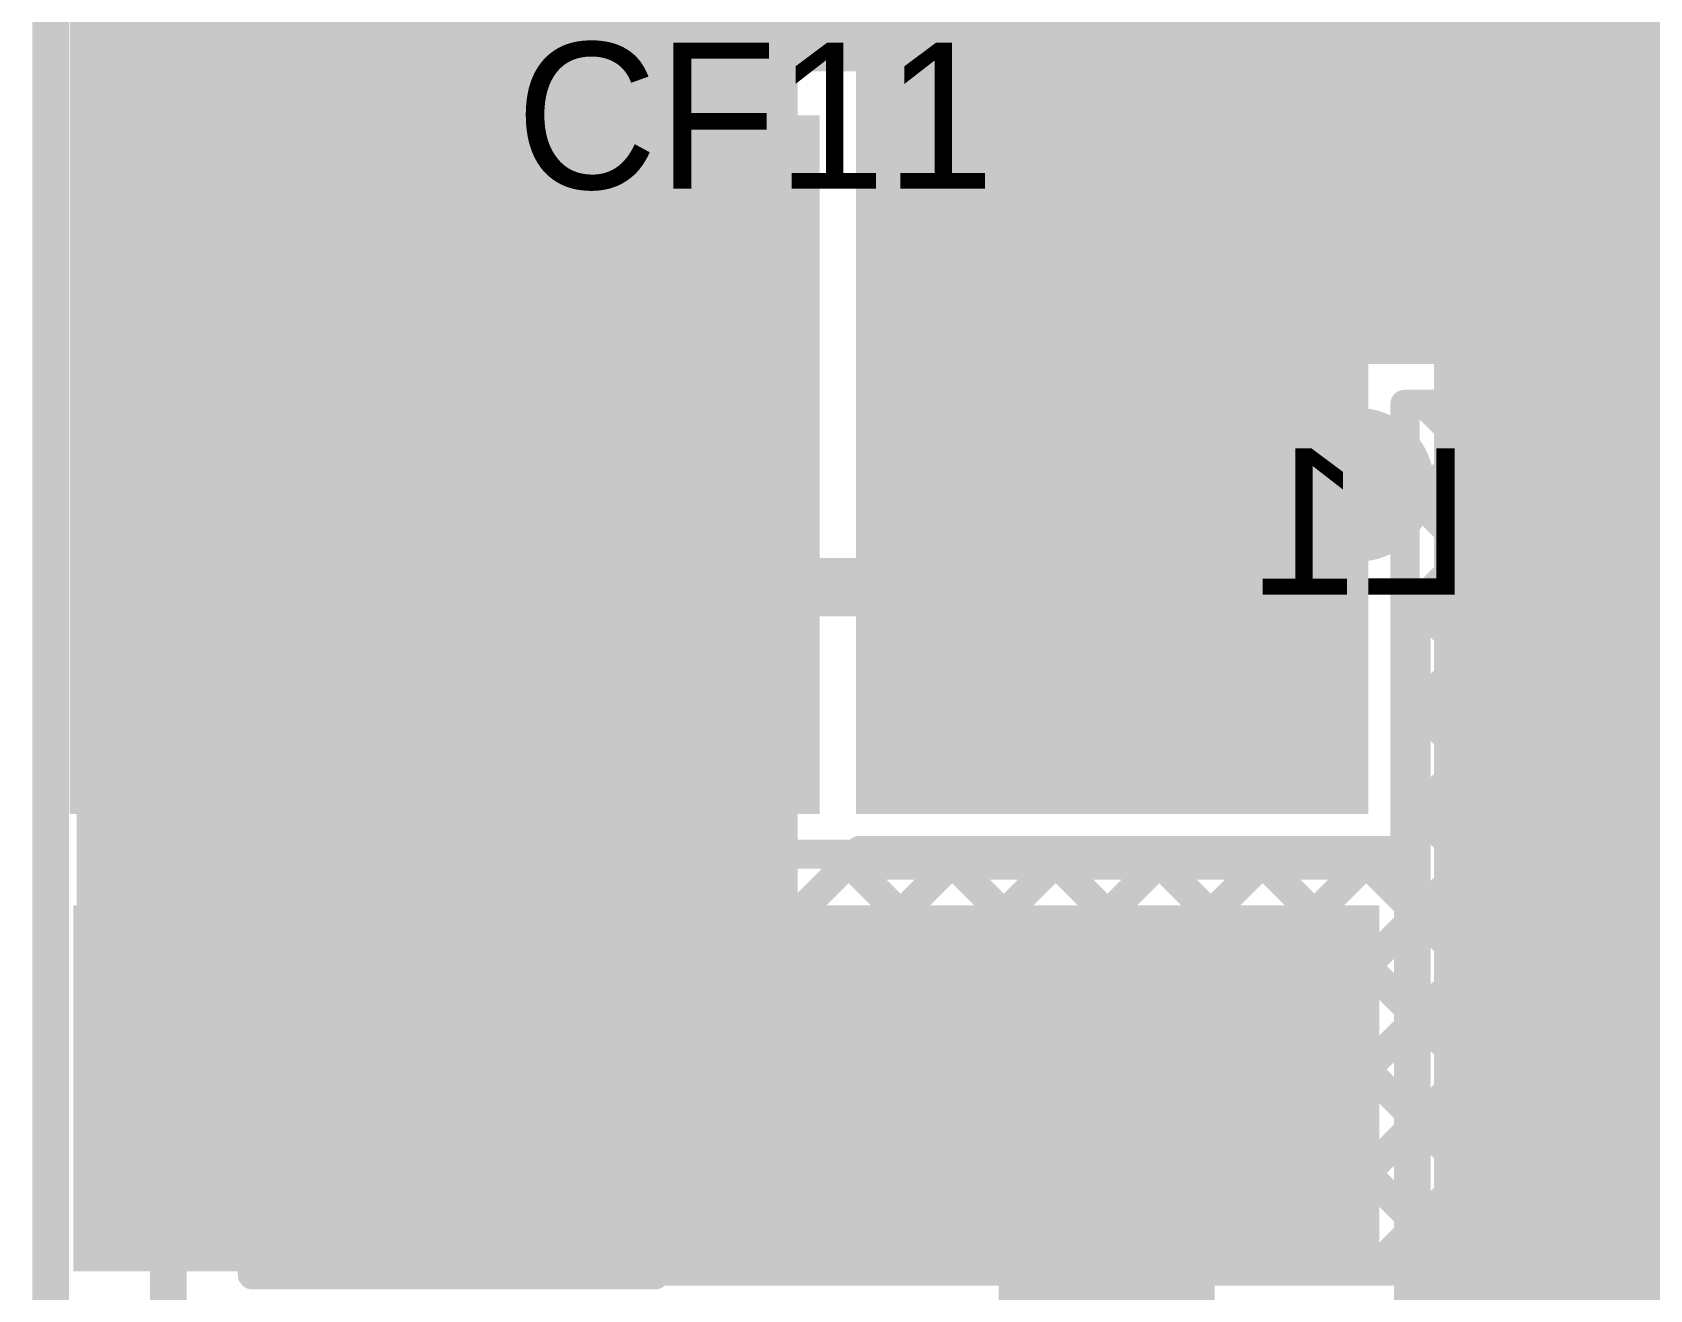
# Model space of a CAD drawing. Header units: millimetres. Extents: x 3.06 to 5.82, y 1.29 to 3.84.
# Drawn here: x 3.0578 to 3.4999, y 2.7399 to 3.0837 of the extents above; entities that cross this region are included whole.
import ezdxf

# ---------------------------------------------------------------- set-up
doc = ezdxf.new("R2010")
doc.units = ezdxf.units.MM
doc.header["$MEASUREMENT"] = 0
for name, color, linetype in [('BottomLayer', 5, 'Continuous'), ('BottomOverlay', 54, 'Continuous'), ('BottomPaste', 16, 'Continuous'), ('BottomSolder', 6, 'Continuous'), ('Mechanical13', 56, 'Continuous'), ('MultiLayer', 9, 'Continuous'), ('PadHoleLayer', 156, 'Continuous'), ('TopLayer', 1, 'Continuous'), ('TopOverlay', 2, 'Continuous'), ('TopPaste', 8, 'Continuous'), ('TopSolder', 216, 'Continuous'), ('ViaHoleLayer', 16, 'Continuous')]:
    doc.layers.add(name, color=color, linetype=linetype)

# ---------------------------------------------------------------- blocks, each defined once
blk = doc.blocks.new('750312723_16')
at = {"layer": 'BottomLayer', "const_width": 0.04921}
blk.add_lwpolyline([(0.57972, 0, 1), (0.62894, 0, 1)], format="xyb", close=True, dxfattribs=at)
at = {"layer": 'BottomSolder', "const_width": 0.05321}
blk.add_lwpolyline([(0.57772, 0, 1), (0.63094, 0, 1)], format="xyb", close=True, dxfattribs=at)
at = {"layer": 'MultiLayer', "const_width": 0.04921}
blk.add_lwpolyline([(0.57972, 0, 1), (0.62894, 0, 1)], format="xyb", close=True, dxfattribs=at)
at = {"layer": 'PadHoleLayer', "const_width": 0.02303}
blk.add_lwpolyline([(0.59281, 0, 1), (0.61585, 0, 1)], format="xyb", close=True, dxfattribs=at)
at = {"layer": 'TopLayer', "const_width": 0.04921}
blk.add_lwpolyline([(0.57972, 0, 1), (0.62894, 0, 1)], format="xyb", close=True, dxfattribs=at)
at = {"layer": 'TopOverlay', "const_width": 0.01}
for points in [[(-0.0855, 0.056), (0.6895, 0.056)], [(0.6895, 0.056), (0.6895, -0.484)]]:
    blk.add_lwpolyline(points, dxfattribs=at)
at = {"layer": 'TopOverlay', "const_width": 0.005}
blk.add_lwpolyline([(0.687, 0.056, 1), (0.692, 0.056, 1)], format="xyb", close=True, dxfattribs=at)
blk.add_lwpolyline([(0.687, 0.056, 1), (0.692, 0.056, 1)], format="xyb", close=True, dxfattribs=at)
at = {"layer": 'TopSolder', "const_width": 0.05321}
blk.add_lwpolyline([(0.57772, 0, 1), (0.63094, 0, 1)], format="xyb", close=True, dxfattribs=at)
blk = doc.blocks.new('84474C_B_74')
at = {"layer": 'BottomLayer'}
for points in [[(-0.10037, 0.0689), (-0.10037, -0.0689), (-0.02163, 0.0689), (-0.02163, -0.0689)], [(0.02362, 0.0689), (0.02362, -0.0689), (0.10236, 0.0689), (0.10236, -0.0689)]]:
    blk.add_solid(points, dxfattribs=at)
at = {"layer": 'BottomOverlay', "const_width": 0.01}
for points in [[(0.11, 0.076), (-0.108, 0.076)], [(-0.108, 0.076), (-0.108, -0.076)], [(0.11, 0.076), (0.11, -0.076)], [(0.11, -0.076), (-0.108, -0.076)]]:
    blk.add_lwpolyline(points, dxfattribs=at)
at = {"layer": 'BottomOverlay', "const_width": 0.005}
for points in [[(-0.1105, 0.076, 1), (-0.1055, 0.076, 1)], [(-0.1105, 0.076, 1), (-0.1055, 0.076, 1)], [(0.1075, 0.076, 1), (0.1125, 0.076, 1)], [(0.1075, 0.076, 1), (0.1125, 0.076, 1)], [(-0.1105, -0.076, 1), (-0.1055, -0.076, 1)], [(-0.1105, -0.076, 1), (-0.1055, -0.076, 1)], [(0.1075, -0.076, 1), (0.1125, -0.076, 1)], [(0.1075, -0.076, 1), (0.1125, -0.076, 1)]]:
    blk.add_lwpolyline(points, format="xyb", close=True, dxfattribs=at)
at = {"layer": 'BottomPaste'}
for points in [[(-0.10037, 0.0689), (-0.10037, -0.0689), (-0.02163, 0.0689), (-0.02163, -0.0689)], [(0.02362, 0.0689), (0.02362, -0.0689), (0.10236, 0.0689), (0.10236, -0.0689)]]:
    blk.add_solid(points, dxfattribs=at)
at = {"layer": 'BottomSolder'}
for points in [[(-0.10437, 0.0729), (-0.10437, -0.0729), (-0.01763, 0.0729), (-0.01763, -0.0729)], [(0.01962, 0.0729), (0.01962, -0.0729), (0.10636, 0.0729), (0.10636, -0.0729)]]:
    blk.add_solid(points, dxfattribs=at)
blk = doc.blocks.new('DF04S_T_77')
at = {"layer": 'TopLayer'}
for points in [[(-0.12638, 0.14173), (-0.07835, 0.14173), (-0.12638, 0.20236), (-0.07835, 0.20236)], [(0.07835, 0.14173), (0.12638, 0.14173), (0.07835, 0.20236), (0.12638, 0.20236)], [(-0.12638, -0.20236), (-0.07835, -0.20236), (-0.12638, -0.14173), (-0.07835, -0.14173)], [(0.07835, -0.20236), (0.12638, -0.20236), (0.07835, -0.14173), (0.12638, -0.14173)]]:
    blk.add_solid(points, dxfattribs=at)
at = {"layer": 'TopOverlay'}
for points, const_width in [([(0.16618, 0.155, 1), (0.14382, 0.155, 1)], 0.01969), ([(0.1389, 0.155, 1), (0.14874, 0.155, 1)], 0.00984), ([(0.16126, 0.155, 1), (0.1711, 0.155, 1)], 0.00984), ([(-0.0625, 0.13, 1), (-0.0575, 0.13, 1)], 0.005), ([(0.0575, 0.13, 1), (0.0625, 0.13, 1)], 0.005), ([(-0.1725, 0.115, 1), (-0.1675, 0.115, 1)], 0.005), ([(0.1675, 0.115, 1), (0.1725, 0.115, 1)], 0.005), ([(-0.1725, -0.12, 1), (-0.1675, -0.12, 1)], 0.005), ([(0.1675, -0.12, 1), (0.1725, -0.12, 1)], 0.005), ([(-0.0625, -0.13, 1), (-0.0575, -0.13, 1)], 0.005), ([(0.0575, -0.13, 1), (0.0625, -0.13, 1)], 0.005)]:
    blk.add_lwpolyline(points, format="xyb", close=True, dxfattribs=dict(at, const_width=const_width))
at = {"layer": 'TopOverlay', "const_width": 0.01}
for points in [[(-0.06, 0.13), (0.06, 0.13)], [(-0.17, -0.12), (-0.17, 0.115)], [(0.17, -0.12), (0.17, 0.115)], [(-0.06, -0.13), (0.06, -0.13)]]:
    blk.add_lwpolyline(points, dxfattribs=at)
at = {"layer": 'TopPaste'}
for points in [[(-0.12638, 0.14173), (-0.07835, 0.14173), (-0.12638, 0.20236), (-0.07835, 0.20236)], [(0.07835, 0.14173), (0.12638, 0.14173), (0.07835, 0.20236), (0.12638, 0.20236)], [(-0.12638, -0.20236), (-0.07835, -0.20236), (-0.12638, -0.14173), (-0.07835, -0.14173)], [(0.07835, -0.20236), (0.12638, -0.20236), (0.07835, -0.14173), (0.12638, -0.14173)]]:
    blk.add_solid(points, dxfattribs=at)
at = {"layer": 'TopSolder'}
for points in [[(-0.13038, 0.13773), (-0.07435, 0.13773), (-0.13038, 0.20636), (-0.07435, 0.20636)], [(0.07435, 0.13773), (0.13038, 0.13773), (0.07435, 0.20636), (0.13038, 0.20636)], [(-0.13038, -0.20636), (-0.07435, -0.20636), (-0.13038, -0.13773), (-0.07435, -0.13773)], [(0.07435, -0.20636), (0.13038, -0.20636), (0.07435, -0.13773), (0.13038, -0.13773)]]:
    blk.add_solid(points, dxfattribs=at)
blk = doc.blocks.new('SMB_B_78')
at = {"layer": 'BottomLayer'}
for points in [[(-0.12951, -0.054), (-0.04451, -0.054), (-0.12951, 0.054), (-0.04451, 0.054)], [(0.04451, -0.054), (0.12951, -0.054), (0.04451, 0.054), (0.12951, 0.054)]]:
    blk.add_solid(points, dxfattribs=at)
at = {"layer": 'BottomOverlay', "const_width": 0.01}
for points in [[(-0.095, 0.081), (0.099, 0.081)], [(-0.095, 0.063), (-0.095, 0.081)], [(0.099, 0.063), (0.099, 0.081)], [(-0.095, -0.081), (-0.095, -0.063)], [(0.099, -0.081), (0.099, -0.063)], [(-0.095, -0.081), (0.099, -0.081)]]:
    blk.add_lwpolyline(points, dxfattribs=at)
at = {"layer": 'BottomOverlay', "const_width": 0.005}
for points in [[(-0.0975, 0.081, 1), (-0.0925, 0.081, 1)], [(-0.0975, 0.081, 1), (-0.0925, 0.081, 1)], [(0.0965, 0.081, 1), (0.1015, 0.081, 1)], [(0.0965, 0.081, 1), (0.1015, 0.081, 1)], [(-0.0975, 0.063, 1), (-0.0925, 0.063, 1)], [(0.0965, 0.063, 1), (0.1015, 0.063, 1)], [(-0.0975, -0.063, 1), (-0.0925, -0.063, 1)], [(0.0965, -0.063, 1), (0.1015, -0.063, 1)], [(-0.0975, -0.081, 1), (-0.0925, -0.081, 1)], [(-0.0975, -0.081, 1), (-0.0925, -0.081, 1)], [(0.0965, -0.081, 1), (0.1015, -0.081, 1)], [(0.0965, -0.081, 1), (0.1015, -0.081, 1)]]:
    blk.add_lwpolyline(points, format="xyb", close=True, dxfattribs=at)
at = {"layer": 'BottomOverlay'}
for points in [[(0.099, 0.058), (0.19, 0.058), (0.099, 0.086), (0.19, 0.086)], [(0.133, -0.086), (0.19, -0.086), (0.133, 0.086), (0.19, 0.086)], [(0.099, -0.086), (0.19, -0.086), (0.099, -0.058), (0.19, -0.058)]]:
    blk.add_solid(points, dxfattribs=at)
at = {"layer": 'BottomPaste'}
for points in [[(-0.12951, -0.054), (-0.04451, -0.054), (-0.12951, 0.054), (-0.04451, 0.054)], [(0.04451, -0.054), (0.12951, -0.054), (0.04451, 0.054), (0.12951, 0.054)]]:
    blk.add_solid(points, dxfattribs=at)
at = {"layer": 'BottomSolder'}
for points in [[(-0.13351, -0.058), (-0.04051, -0.058), (-0.13351, 0.058), (-0.04051, 0.058)], [(0.04051, -0.058), (0.13351, -0.058), (0.04051, 0.058), (0.13351, 0.058)]]:
    blk.add_solid(points, dxfattribs=at)
blk = doc.blocks.new('ULR2G4R7MNL1GS_83')
at = {"layer": 'TopLayer'}
for points in [[(-0.19685, -0.04921), (-0.05906, -0.04921), (-0.19685, 0.04921), (-0.05906, 0.04921)], [(0.05906, -0.04921), (0.19685, -0.04921), (0.05906, 0.04921), (0.19685, 0.04921)]]:
    blk.add_solid(points, dxfattribs=at)
at = {"layer": 'TopOverlay', "const_width": 0.01}
for points in [[(-0.11947, 0.167), (-0.16647, 0.12)], [(-0.11947, 0.167), (0.16553, 0.167)], [(0.16553, 0.167), (0.16553, 0.061)], [(-0.16647, 0.12), (-0.16647, 0.06)], [(-0.20397, 0.096), (-0.20397, 0.063)], [(-0.21997, 0.08), (-0.18697, 0.08)], [(-0.16647, -0.06), (-0.16647, -0.12)], [(0.16553, -0.061), (0.16553, -0.167)], [(-0.16647, -0.12), (-0.11947, -0.167)], [(-0.11947, -0.167), (0.16553, -0.167)]]:
    blk.add_lwpolyline(points, dxfattribs=at)
at = {"layer": 'TopOverlay', "const_width": 0.005}
for points in [[(-0.12197, 0.167, 1), (-0.11697, 0.167, 1)], [(-0.12197, 0.167, 1), (-0.11697, 0.167, 1)], [(0.16303, 0.167, 1), (0.16803, 0.167, 1)], [(0.16303, 0.167, 1), (0.16803, 0.167, 1)], [(-0.16897, 0.12, 1), (-0.16397, 0.12, 1)], [(-0.16897, 0.12, 1), (-0.16397, 0.12, 1)], [(-0.20647, 0.096, 1), (-0.20147, 0.096, 1)], [(-0.22247, 0.08, 1), (-0.21747, 0.08, 1)], [(-0.18947, 0.08, 1), (-0.18447, 0.08, 1)], [(-0.20647, 0.063, 1), (-0.20147, 0.063, 1)], [(-0.16897, 0.06, 1), (-0.16397, 0.06, 1)], [(0.16303, 0.061, 1), (0.16803, 0.061, 1)], [(-0.16897, -0.06, 1), (-0.16397, -0.06, 1)], [(0.16303, -0.061, 1), (0.16803, -0.061, 1)], [(-0.16897, -0.12, 1), (-0.16397, -0.12, 1)], [(-0.16897, -0.12, 1), (-0.16397, -0.12, 1)], [(-0.12197, -0.167, 1), (-0.11697, -0.167, 1)], [(-0.12197, -0.167, 1), (-0.11697, -0.167, 1)], [(0.16303, -0.167, 1), (0.16803, -0.167, 1)], [(0.16303, -0.167, 1), (0.16803, -0.167, 1)]]:
    blk.add_lwpolyline(points, format="xyb", close=True, dxfattribs=at)
at = {"layer": 'TopPaste'}
for points in [[(-0.19685, -0.04921), (-0.05906, -0.04921), (-0.19685, 0.04921), (-0.05906, 0.04921)], [(0.05906, -0.04921), (0.19685, -0.04921), (0.05906, 0.04921), (0.19685, 0.04921)]]:
    blk.add_solid(points, dxfattribs=at)
at = {"layer": 'TopSolder'}
for points in [[(-0.20085, -0.05321), (-0.05506, -0.05321), (-0.20085, 0.05321), (-0.05506, 0.05321)], [(0.05506, -0.05321), (0.20085, -0.05321), (0.05506, 0.05321), (0.20085, 0.05321)]]:
    blk.add_solid(points, dxfattribs=at)
blk = doc.blocks.new('ULR2G4R7MNL1GS_84')
at = {"layer": 'TopLayer'}
for points in [[(-0.19685, -0.04921), (-0.05906, -0.04921), (-0.19685, 0.04921), (-0.05906, 0.04921)], [(0.05906, -0.04921), (0.19685, -0.04921), (0.05906, 0.04921), (0.19685, 0.04921)]]:
    blk.add_solid(points, dxfattribs=at)
at = {"layer": 'TopOverlay', "const_width": 0.01}
for points in [[(-0.11947, 0.167), (-0.16647, 0.12)], [(-0.11947, 0.167), (0.16553, 0.167)], [(0.16553, 0.167), (0.16553, 0.061)], [(-0.16647, 0.12), (-0.16647, 0.06)], [(-0.20397, 0.096), (-0.20397, 0.063)], [(-0.21997, 0.08), (-0.18697, 0.08)], [(-0.16647, -0.06), (-0.16647, -0.12)], [(0.16553, -0.061), (0.16553, -0.167)], [(-0.16647, -0.12), (-0.11947, -0.167)], [(-0.11947, -0.167), (0.16553, -0.167)]]:
    blk.add_lwpolyline(points, dxfattribs=at)
at = {"layer": 'TopOverlay', "const_width": 0.005}
for points in [[(-0.12197, 0.167, 1), (-0.11697, 0.167, 1)], [(-0.12197, 0.167, 1), (-0.11697, 0.167, 1)], [(0.16303, 0.167, 1), (0.16803, 0.167, 1)], [(0.16303, 0.167, 1), (0.16803, 0.167, 1)], [(-0.16897, 0.12, 1), (-0.16397, 0.12, 1)], [(-0.16897, 0.12, 1), (-0.16397, 0.12, 1)], [(-0.20647, 0.096, 1), (-0.20147, 0.096, 1)], [(-0.22247, 0.08, 1), (-0.21747, 0.08, 1)], [(-0.18947, 0.08, 1), (-0.18447, 0.08, 1)], [(-0.20647, 0.063, 1), (-0.20147, 0.063, 1)], [(-0.16897, 0.06, 1), (-0.16397, 0.06, 1)], [(0.16303, 0.061, 1), (0.16803, 0.061, 1)], [(-0.16897, -0.06, 1), (-0.16397, -0.06, 1)], [(0.16303, -0.061, 1), (0.16803, -0.061, 1)], [(-0.16897, -0.12, 1), (-0.16397, -0.12, 1)], [(-0.16897, -0.12, 1), (-0.16397, -0.12, 1)], [(-0.12197, -0.167, 1), (-0.11697, -0.167, 1)], [(-0.12197, -0.167, 1), (-0.11697, -0.167, 1)], [(0.16303, -0.167, 1), (0.16803, -0.167, 1)], [(0.16303, -0.167, 1), (0.16803, -0.167, 1)]]:
    blk.add_lwpolyline(points, format="xyb", close=True, dxfattribs=at)
at = {"layer": 'TopPaste'}
for points in [[(-0.19685, -0.04921), (-0.05906, -0.04921), (-0.19685, 0.04921), (-0.05906, 0.04921)], [(0.05906, -0.04921), (0.19685, -0.04921), (0.05906, 0.04921), (0.19685, 0.04921)]]:
    blk.add_solid(points, dxfattribs=at)
at = {"layer": 'TopSolder'}
for points in [[(-0.20085, -0.05321), (-0.05506, -0.05321), (-0.20085, 0.05321), (-0.05506, 0.05321)], [(0.05506, -0.05321), (0.20085, -0.05321), (0.05506, 0.05321), (0.20085, 0.05321)]]:
    blk.add_solid(points, dxfattribs=at)

msp = doc.modelspace()

# ---------------------------------------------------------------- linework, layer by layer
at = {"layer": 'BottomLayer'}
for points, const_width in [([(3.29709, 2.892, 1), (3.30891, 2.892, 1)], 0.01181), ([(3.32309, 2.892, 1), (3.33491, 2.892, 1)], 0.01181), ([(3.34909, 2.892, 1), (3.36091, 2.892, 1)], 0.01181), ([(3.37509, 2.892, 1), (3.38691, 2.892, 1)], 0.01181), ([(3.276, 2.859, 1), (3.28, 2.859, 1)], 0.004), ([(3.27669, 2.859, 1), (3.28069, 2.859, 1)], 0.004), ([(3.28126, 2.859, 1), (3.28526, 2.859, 1)], 0.004), ([(3.30497, 2.859, 1), (3.30897, 2.859, 1)], 0.004), ([(3.30955, 2.859, 1), (3.31355, 2.859, 1)], 0.004), ([(3.33326, 2.859, 1), (3.33726, 2.859, 1)], 0.004), ([(3.33783, 2.859, 1), (3.34183, 2.859, 1)], 0.004), ([(3.36154, 2.859, 1), (3.36554, 2.859, 1)], 0.004), ([(3.36612, 2.859, 1), (3.37012, 2.859, 1)], 0.004), ([(3.38983, 2.859, 1), (3.39383, 2.859, 1)], 0.004), ([(3.3944, 2.859, 1), (3.3984, 2.859, 1)], 0.004), ([(3.41811, 2.859, 1), (3.42211, 2.859, 1)], 0.004), ([(3.42268, 2.859, 1), (3.42668, 2.859, 1)], 0.004), ([(3.428, 2.859, 1), (3.432, 2.859, 1)], 0.004), ([(3.276, 2.856, 1), (3.28, 2.856, 1)], 0.004), ([(3.27826, 2.856, 1), (3.28226, 2.856, 1)], 0.004), ([(3.27969, 2.856, 1), (3.28369, 2.856, 1)], 0.004), ([(3.30655, 2.856, 1), (3.31055, 2.856, 1)], 0.004), ([(3.30797, 2.856, 1), (3.31197, 2.856, 1)], 0.004), ([(3.33483, 2.856, 1), (3.33883, 2.856, 1)], 0.004), ([(3.33626, 2.856, 1), (3.34026, 2.856, 1)], 0.004), ([(3.36312, 2.856, 1), (3.36712, 2.856, 1)], 0.004), ([(3.36454, 2.856, 1), (3.36854, 2.856, 1)], 0.004), ([(3.3914, 2.856, 1), (3.3954, 2.856, 1)], 0.004), ([(3.39283, 2.856, 1), (3.39683, 2.856, 1)], 0.004), ([(3.41968, 2.856, 1), (3.42368, 2.856, 1)], 0.004), ([(3.42111, 2.856, 1), (3.42511, 2.856, 1)], 0.004), ([(3.428, 2.856, 1), (3.432, 2.856, 1)], 0.004)]:
    msp.add_lwpolyline(points, format="xyb", close=True, dxfattribs=dict(at, const_width=const_width))
at = {"layer": 'BottomLayer', "const_width": 0.008}
for points in [[(3.278, 2.859), (3.43, 2.859)], [(3.27869, 2.859), (3.28169, 2.856)], [(3.28026, 2.856), (3.28326, 2.859)], [(3.30697, 2.859), (3.30997, 2.856)], [(3.30855, 2.856), (3.31155, 2.859)], [(3.33526, 2.859), (3.33826, 2.856)], [(3.33683, 2.856), (3.33983, 2.859)], [(3.36354, 2.859), (3.36654, 2.856)], [(3.36512, 2.856), (3.36812, 2.859)], [(3.39183, 2.859), (3.39483, 2.856)], [(3.3934, 2.856), (3.3964, 2.859)], [(3.42011, 2.859), (3.42311, 2.856)], [(3.42168, 2.856), (3.42468, 2.859)], [(3.278, 2.856), (3.43, 2.856)]]:
    msp.add_lwpolyline(points, dxfattribs=at)
at = {"layer": 'BottomLayer'}
for points in [[(3.07, 2.759), (3.267, 2.759), (3.07, 3.233), (3.267, 3.233)], [(3.283, 2.87), (3.423, 2.87), (3.283, 3.183), (3.423, 3.183)], [(3.441, 2.664), (3.588, 2.664), (3.441, 3.183), (3.588, 3.183)], [(3.069, 2.745), (3.426, 2.745), (3.069, 2.845), (3.426, 2.845)], [(3.322, 2.418), (3.381, 2.418), (3.322, 2.782), (3.381, 2.782)]]:
    msp.add_solid(points, dxfattribs=at)
at = {"layer": 'BottomSolder', "const_width": 0.01581}
for points in [[(3.29509, 2.892, 1), (3.31091, 2.892, 1)], [(3.32109, 2.892, 1), (3.33691, 2.892, 1)], [(3.34709, 2.892, 1), (3.36291, 2.892, 1)], [(3.37309, 2.892, 1), (3.38891, 2.892, 1)]]:
    msp.add_lwpolyline(points, format="xyb", close=True, dxfattribs=at)
at = {"layer": 'Mechanical13', "const_width": 0.01}
msp.add_lwpolyline([(3.06284, 1.52328), (3.06284, 3.57903)], dxfattribs=at)
at = {"layer": 'MultiLayer', "const_width": 0.01181}
for points in [[(3.29709, 2.892, 1), (3.30891, 2.892, 1)], [(3.32309, 2.892, 1), (3.33491, 2.892, 1)], [(3.34909, 2.892, 1), (3.36091, 2.892, 1)], [(3.37509, 2.892, 1), (3.38691, 2.892, 1)]]:
    msp.add_lwpolyline(points, format="xyb", close=True, dxfattribs=at)
at = {"layer": 'TopLayer', "const_width": 0.008}
for points in [[(3.33897, 2.745), (3.57597, 2.982)], [(3.433, 2.982), (3.714, 2.982)], [(3.433, 2.8956), (3.5194, 2.982)], [(3.433, 2.95217), (3.46283, 2.982)], [(3.433, 2.86732), (3.54768, 2.982)], [(3.433, 2.86), (3.433, 2.982)], [(3.433, 2.92388), (3.49112, 2.982)], [(3.43853, 2.982), (3.53288, 2.88765)], [(3.46682, 2.982), (3.59906, 2.84975)], [(3.4951, 2.982), (3.60935, 2.86775)], [(3.433, 2.95925), (3.50427, 2.88798)], [(3.433, 2.93096), (3.48452, 2.87944)], [(3.433, 2.90268), (3.46995, 2.86573)], [(3.433, 2.87439), (3.46036, 2.84703)], [(3.118, 2.75031), (3.22669, 2.859)], [(3.118, 2.859), (3.284, 2.859)], [(3.118, 2.80687), (3.17013, 2.859)], [(3.118, 2.77859), (3.19841, 2.859)], [(3.118, 2.83516), (3.14184, 2.859)], [(3.118, 2.744), (3.118, 2.859)], [(3.13727, 2.859), (3.25127, 2.745)], [(3.13998, 2.744), (3.25498, 2.859)], [(3.16555, 2.859), (3.27955, 2.745)], [(3.16826, 2.744), (3.28326, 2.859)], [(3.19384, 2.859), (3.30784, 2.745)], [(3.19655, 2.744), (3.31255, 2.86)], [(3.22212, 2.859), (3.33612, 2.745)], [(3.22483, 2.744), (3.34083, 2.86)], [(3.2504, 2.859), (3.3644, 2.745)], [(3.25412, 2.745), (3.36912, 2.86)], [(3.27869, 2.859), (3.39269, 2.745)], [(3.2824, 2.745), (3.3974, 2.86)], [(3.284, 2.86), (3.433, 2.86)], [(3.30597, 2.86), (3.42097, 2.745)], [(3.31068, 2.745), (3.42568, 2.86)], [(3.33426, 2.86), (3.92112, 2.27314)], [(3.36254, 2.86), (3.94331, 2.27923)], [(3.39083, 2.86), (4.14483, 2.106)], [(3.41911, 2.86), (3.45831, 2.8208)], [(3.118, 2.84998), (3.22398, 2.744)], [(3.36725, 2.745), (3.45805, 2.8358)], [(3.118, 2.8217), (3.1957, 2.744)], [(3.39554, 2.745), (3.4608, 2.81026)], [(3.118, 2.79341), (3.16741, 2.744)], [(3.42382, 2.745), (3.47074, 2.79192)], [(3.443, 2.73589), (3.48562, 2.77851)], [(3.443, 2.67933), (3.53538, 2.77171)], [(3.443, 2.70761), (3.50575, 2.77036)], [(3.118, 2.76513), (3.13913, 2.744)], [(3.118, 2.744), (3.228, 2.744)], [(3.228, 2.745), (3.443, 2.745)], [(3.443, 2.515), (3.443, 2.745)]]:
    msp.add_lwpolyline(points, dxfattribs=at)
at = {"layer": 'TopLayer'}
for points, const_width in [([(3.431, 2.982, 1), (3.435, 2.982, 1)], 0.004), ([(3.431, 2.982, 1), (3.435, 2.982, 1)], 0.004), ([(3.43653, 2.982, 1), (3.44053, 2.982, 1)], 0.004), ([(3.46083, 2.982, 1), (3.46483, 2.982, 1)], 0.004), ([(3.46482, 2.982, 1), (3.46882, 2.982, 1)], 0.004), ([(3.48912, 2.982, 1), (3.49312, 2.982, 1)], 0.004), ([(3.4931, 2.982, 1), (3.4971, 2.982, 1)], 0.004), ([(3.431, 2.95925, 1), (3.435, 2.95925, 1)], 0.004), ([(3.431, 2.95217, 1), (3.435, 2.95217, 1)], 0.004), ([(3.431, 2.93096, 1), (3.435, 2.93096, 1)], 0.004), ([(3.431, 2.92388, 1), (3.435, 2.92388, 1)], 0.004), ([(3.431, 2.90268, 1), (3.435, 2.90268, 1)], 0.004), ([(3.29709, 2.892, 1), (3.30891, 2.892, 1)], 0.01181), ([(3.32309, 2.892, 1), (3.33491, 2.892, 1)], 0.01181), ([(3.34909, 2.892, 1), (3.36091, 2.892, 1)], 0.01181), ([(3.37509, 2.892, 1), (3.38691, 2.892, 1)], 0.01181), ([(3.431, 2.8956, 1), (3.435, 2.8956, 1)], 0.004), ([(3.57813, 2.82933, 1), (3.4577, 2.82933, 1)], 0.008), ([(3.48252, 2.87944, 1), (3.48652, 2.87944, 1)], 0.004), ([(3.431, 2.87439, 1), (3.435, 2.87439, 1)], 0.004), ([(3.431, 2.86732, 1), (3.435, 2.86732, 1)], 0.004), ([(3.46795, 2.86573, 1), (3.47195, 2.86573, 1)], 0.004), ([(3.116, 2.859, 1), (3.12, 2.859, 1)], 0.004), ([(3.116, 2.859, 1), (3.12, 2.859, 1)], 0.004), ([(3.13527, 2.859, 1), (3.13927, 2.859, 1)], 0.004), ([(3.13984, 2.859, 1), (3.14384, 2.859, 1)], 0.004), ([(3.16355, 2.859, 1), (3.16755, 2.859, 1)], 0.004), ([(3.16813, 2.859, 1), (3.17213, 2.859, 1)], 0.004), ([(3.19184, 2.859, 1), (3.19584, 2.859, 1)], 0.004), ([(3.19641, 2.859, 1), (3.20041, 2.859, 1)], 0.004), ([(3.22012, 2.859, 1), (3.22412, 2.859, 1)], 0.004), ([(3.22469, 2.859, 1), (3.22869, 2.859, 1)], 0.004), ([(3.2484, 2.859, 1), (3.2524, 2.859, 1)], 0.004), ([(3.25298, 2.859, 1), (3.25698, 2.859, 1)], 0.004), ([(3.27669, 2.859, 1), (3.28069, 2.859, 1)], 0.004), ([(3.28126, 2.859, 1), (3.28526, 2.859, 1)], 0.004), ([(3.282, 2.86, 1), (3.286, 2.86, 1)], 0.004), ([(3.282, 2.859, 1), (3.286, 2.859, 1)], 0.004), ([(3.30397, 2.86, 1), (3.30797, 2.86, 1)], 0.004), ([(3.31055, 2.86, 1), (3.31455, 2.86, 1)], 0.004), ([(3.33226, 2.86, 1), (3.33626, 2.86, 1)], 0.004), ([(3.33883, 2.86, 1), (3.34283, 2.86, 1)], 0.004), ([(3.36054, 2.86, 1), (3.36454, 2.86, 1)], 0.004), ([(3.36712, 2.86, 1), (3.37112, 2.86, 1)], 0.004), ([(3.38883, 2.86, 1), (3.39283, 2.86, 1)], 0.004), ([(3.3954, 2.86, 1), (3.3994, 2.86, 1)], 0.004), ([(3.41711, 2.86, 1), (3.42111, 2.86, 1)], 0.004), ([(3.42368, 2.86, 1), (3.42768, 2.86, 1)], 0.004), ([(3.431, 2.86, 1), (3.435, 2.86, 1)], 0.004), ([(3.431, 2.86, 1), (3.435, 2.86, 1)], 0.004), ([(3.116, 2.84998, 1), (3.12, 2.84998, 1)], 0.004), ([(3.45836, 2.84703, 1), (3.46236, 2.84703, 1)], 0.004), ([(3.116, 2.83516, 1), (3.12, 2.83516, 1)], 0.004), ([(3.45605, 2.8358, 1), (3.46005, 2.8358, 1)], 0.004), ([(3.4557, 2.82933, 1), (3.4597, 2.82933, 1)], 0.004), ([(3.116, 2.8217, 1), (3.12, 2.8217, 1)], 0.004), ([(3.45631, 2.8208, 1), (3.46031, 2.8208, 1)], 0.004), ([(3.4588, 2.81026, 1), (3.4628, 2.81026, 1)], 0.004), ([(3.116, 2.80687, 1), (3.12, 2.80687, 1)], 0.004), ([(3.116, 2.79341, 1), (3.12, 2.79341, 1)], 0.004), ([(3.46874, 2.79192, 1), (3.47274, 2.79192, 1)], 0.004), ([(3.116, 2.77859, 1), (3.12, 2.77859, 1)], 0.004), ([(3.48362, 2.77851, 1), (3.48762, 2.77851, 1)], 0.004), ([(3.116, 2.76513, 1), (3.12, 2.76513, 1)], 0.004), ([(3.116, 2.75031, 1), (3.12, 2.75031, 1)], 0.004), ([(3.116, 2.744, 1), (3.12, 2.744, 1)], 0.004), ([(3.116, 2.744, 1), (3.12, 2.744, 1)], 0.004), ([(3.13713, 2.744, 1), (3.14113, 2.744, 1)], 0.004), ([(3.13798, 2.744, 1), (3.14198, 2.744, 1)], 0.004), ([(3.16541, 2.744, 1), (3.16941, 2.744, 1)], 0.004), ([(3.16626, 2.744, 1), (3.17026, 2.744, 1)], 0.004), ([(3.1937, 2.744, 1), (3.1977, 2.744, 1)], 0.004), ([(3.19455, 2.744, 1), (3.19855, 2.744, 1)], 0.004), ([(3.22198, 2.744, 1), (3.22598, 2.744, 1)], 0.004), ([(3.22283, 2.744, 1), (3.22683, 2.744, 1)], 0.004), ([(3.226, 2.745, 1), (3.23, 2.745, 1)], 0.004), ([(3.226, 2.744, 1), (3.23, 2.744, 1)], 0.004), ([(3.24927, 2.745, 1), (3.25327, 2.745, 1)], 0.004), ([(3.25212, 2.745, 1), (3.25612, 2.745, 1)], 0.004), ([(3.27755, 2.745, 1), (3.28155, 2.745, 1)], 0.004), ([(3.2804, 2.745, 1), (3.2844, 2.745, 1)], 0.004), ([(3.30584, 2.745, 1), (3.30984, 2.745, 1)], 0.004), ([(3.30868, 2.745, 1), (3.31268, 2.745, 1)], 0.004), ([(3.33412, 2.745, 1), (3.33812, 2.745, 1)], 0.004), ([(3.33697, 2.745, 1), (3.34097, 2.745, 1)], 0.004), ([(3.3624, 2.745, 1), (3.3664, 2.745, 1)], 0.004), ([(3.36525, 2.745, 1), (3.36925, 2.745, 1)], 0.004), ([(3.39069, 2.745, 1), (3.39469, 2.745, 1)], 0.004), ([(3.39354, 2.745, 1), (3.39754, 2.745, 1)], 0.004), ([(3.41897, 2.745, 1), (3.42297, 2.745, 1)], 0.004), ([(3.42182, 2.745, 1), (3.42582, 2.745, 1)], 0.004), ([(3.441, 2.745, 1), (3.445, 2.745, 1)], 0.004), ([(3.441, 2.745, 1), (3.445, 2.745, 1)], 0.004)]:
    msp.add_lwpolyline(points, format="xyb", close=True, dxfattribs=dict(at, const_width=const_width))
for points in [[(3.068, 2.995), (3.12, 2.995), (3.068, 3.331), (3.12, 3.331)], [(3.129, 3.073), (3.331, 3.073), (3.129, 3.235), (3.331, 3.235)], [(3.341, 3.034), (3.422, 3.034), (3.341, 3.234), (3.422, 3.234)], [(3.353, 2.993), (3.703, 2.993), (3.353, 3.234), (3.703, 3.234)], [(3.068, 2.87), (3.273, 2.87), (3.068, 3.061), (3.273, 3.061)], [(3.283, 2.871), (3.422, 2.871), (3.283, 3.063), (3.422, 3.063)]]:
    msp.add_solid(points, dxfattribs=at)
at = {"layer": 'TopSolder', "const_width": 0.01581}
for points in [[(3.29509, 2.892, 1), (3.31091, 2.892, 1)], [(3.32109, 2.892, 1), (3.33691, 2.892, 1)], [(3.34709, 2.892, 1), (3.36291, 2.892, 1)], [(3.37309, 2.892, 1), (3.38891, 2.892, 1)]]:
    msp.add_lwpolyline(points, format="xyb", close=True, dxfattribs=at)
at = {"layer": 'ViaHoleLayer', "const_width": 0.00787}
for points in [[(3.29906, 2.892, 1), (3.30694, 2.892, 1)], [(3.32506, 2.892, 1), (3.33294, 2.892, 1)], [(3.35106, 2.892, 1), (3.35894, 2.892, 1)], [(3.37706, 2.892, 1), (3.38494, 2.892, 1)]]:
    msp.add_lwpolyline(points, format="xyb", close=True, dxfattribs=at)

# ---------------------------------------------------------------- block references
for name, p, rotation in [('ULR2G4R7MNL1GS_83', (3.24, 3.28795), 90), ('ULR2G4R7MNL1GS_84', (3.595, 3.28795), 90), ('SMB_B_78', (3.63, 3.01), 360), ('84474C_B_74', (3.275, 3.005), 180), ('DF04S_T_77', (3.265, 2.805), 360), ('750312723_16', (3.51791, 2.225), 90)]:
    msp.add_blockref(name, p, dxfattribs=dict(rotation=rotation))

# ---------------------------------------------------------------- texts
at = {"layer": 'BottomOverlay', "text_generation_flag": 2}
msp.add_text('L1', height=0.04, dxfattribs=at).set_placement((3.451, 2.93))
at = {"layer": 'TopOverlay'}
msp.add_text('CF11', height=0.04, dxfattribs=at).set_placement((3.19, 3.04091))

doc.saveas('drawing.dxf')
